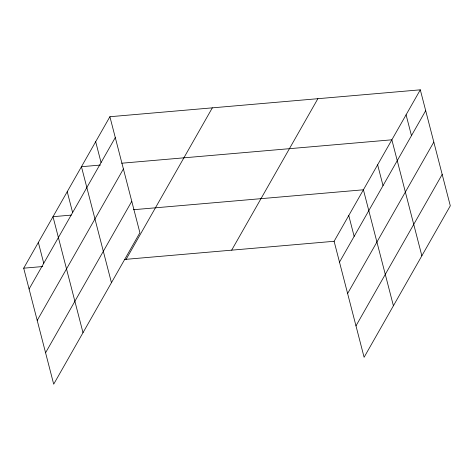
<?xml version="1.0" encoding="UTF-8"?>
<svg xmlns="http://www.w3.org/2000/svg" width="474" height="474" viewBox="0 0 474 474"><rect width="100%" height="100%" fill="white"/><g stroke="black" fill="none" stroke-linecap="round" stroke-linejoin="round"><path stroke-width="0.71" d="M109.897 116.723L139.895 232.716L53.698 384.177L23.7 268.183L109.897 116.723L420.302 89.823L450.3 205.817L364.103 357.278L334.105 241.284L420.302 89.823M29.092 289.022L115.289 137.561M37.209 320.424L123.406 168.963M45.575 352.774L131.772 201.314M126.131 259.308L212.328 107.847M231.673 250.165L317.87 98.699M339.497 262.122L425.693 110.661M347.614 293.524L433.811 142.064M355.98 325.875L442.177 174.414M100.476 165.059L81.451 166.706L111.449 282.7M121.694 163.216L391.856 139.806L421.854 255.8M71.301 215.101L53.005 216.689L83.003 332.683M133.49 209.715L363.41 189.79L393.408 305.783M23.7 268.183L42.725 266.536M124.668 259.438L334.105 241.284M406.082 114.815L411.468 135.653M377.636 164.798L383.022 185.636M348.757 215.54L354.149 236.378M95.677 141.714L101.063 162.552M67.231 191.697L72.617 212.536M38.353 242.439L43.744 263.277"/></g></svg>
